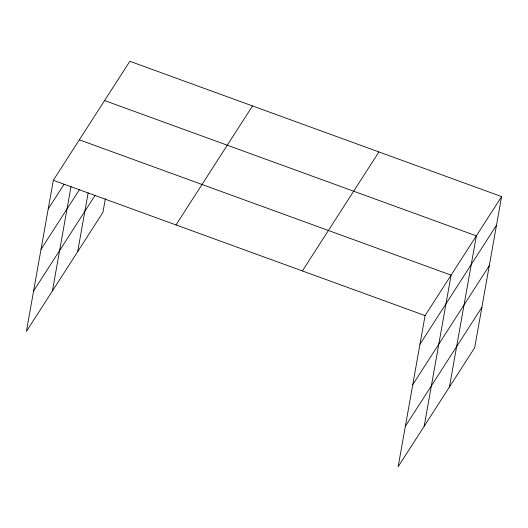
<?xml version="1.0" encoding="UTF-8"?>
<svg xmlns="http://www.w3.org/2000/svg" width="528" height="528" viewBox="0 0 528 528"><rect width="100%" height="100%" fill="white"/><g stroke="black" fill="none" stroke-linecap="round" stroke-linejoin="round"><path stroke-width="0.79" d="M501.6 196.588L425.073 315.592L398.152 466.712L474.679 347.708L501.6 196.588L129.848 61.288L53.321 180.292L26.4 331.412L102.927 212.408L105.376 198.667M52.417 290.948L71.069 186.259M77.675 251.678L88.156 192.845M424.175 426.254L451.09 275.134L79.339 139.828M449.427 386.978L476.348 235.864L104.59 100.558M48.213 208.936L64.093 184.252M41.019 249.355L79.444 189.605M33.601 290.994L95.066 195.413M175.996 224.941L252.523 105.937M302.392 270.943L378.919 151.939M419.971 344.243L496.498 225.238M412.771 384.655L489.298 265.65M405.352 426.294L481.879 307.296M53.321 180.292L425.073 315.592"/></g></svg>
